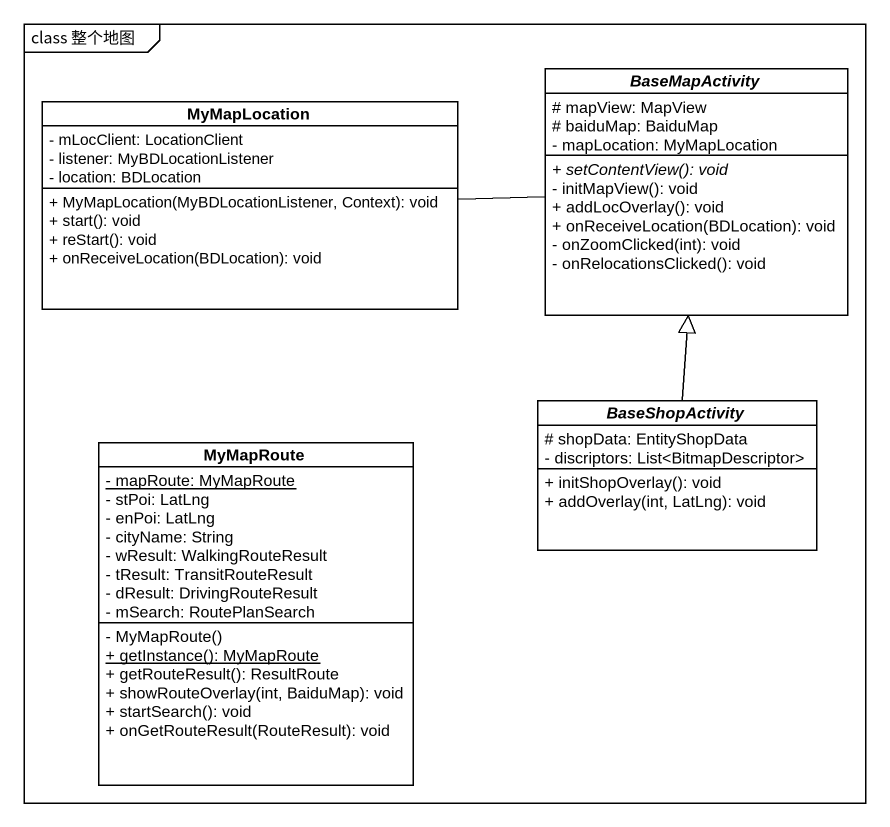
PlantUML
@startuml
mainframe class 整个地图
hide circle
hide empty members
skinparam classAttributeIconSize 0
class MyMapLocation {
  - mLocClient: LocationClient
  - listener: MyBDLocationListener
  - location: BDLocation
  + MyMapLocation(MyBDLocationListener, Context): void
  + start(): void
  + reStart(): void
  + onReceiveLocation(BDLocation): void
}
abstract class BaseMapActivity {
  # mapView: MapView
  # baiduMap: BaiduMap
  - mapLocation: MyMapLocation
  {abstract} + setContentView(): void
  - initMapView(): void
  + addLocOverlay(): void
  + onReceiveLocation(BDLocation): void
  - onZoomClicked(int): void
  - onRelocationsClicked(): void
}
class MyMapRoute {
  {static} - mapRoute: MyMapRoute
  - stPoi: LatLng
  - enPoi: LatLng
  - cityName: String
  - wResult: WalkingRouteResult
  - tResult: TransitRouteResult
  - dResult: DrivingRouteResult
  - mSearch: RoutePlanSearch
  - MyMapRoute()
  {static} + getInstance(): MyMapRoute
  + getRouteResult(): ResultRoute
  + showRouteOverlay(int, BaiduMap): void
  + startSearch(): void
  + onGetRouteResult(RouteResult): void
}
abstract class BaseShopActivity {
  # shopData: EntityShopData
  - discriptors: List<BitmapDescriptor>
  + initShopOverlay(): void
  + addOverlay(int, LatLng): void
}
BaseMapActivity -left- MyMapLocation
BaseShopActivity -up-|> BaseMapActivity
@enduml
